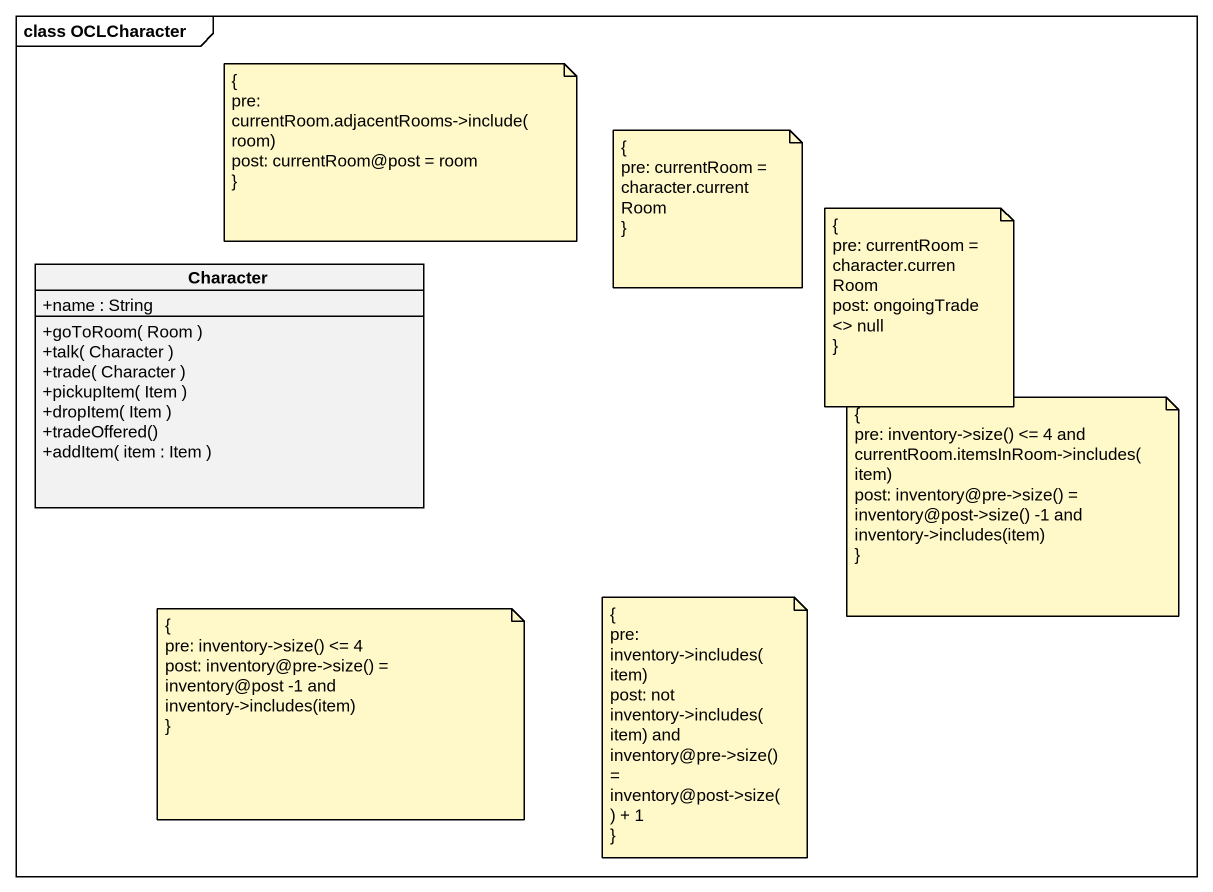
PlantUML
@startuml
mainframe class OCLCharacter
hide circle
hide empty members
skinparam classAttributeIconSize 0
class Character {
  +name : String
  +goToRoom( Room )
  +talk( Character )
  +trade( Character )
  +pickupItem( Item )
  +dropItem( Item )
  +tradeOffered()
  +addItem( item : Item )
}
note as N1
  {
  pre: currentRoom.adjacentRooms->include(room)
  post: currentRoom@post = room
  ~}
end note
note as N2
  {
  pre: currentRoom = character.currentRoom
  ~}
end note
note as N3
  {
  pre: currentRoom = character.currenRoom
  post: ongoingTrade <> null
  ~}
end note
note as N4
  {
  pre: inventory->size() <= 4 and
  currentRoom.itemsInRoom->includes(item)
  post: inventory@pre->size() = inventory@post->size() -1 and inventory->includes(item)
  ~}
end note
note as N5
  {
  pre: inventory->size() <= 4
  post: inventory@pre->size() = inventory@post -1 and inventory->includes(item)
  ~}
end note
note as N6
  {
  pre: inventory->includes(item)
  post: not inventory->includes(item) and inventory@pre->size() = inventory@post->size() + 1
  ~}
end note
@enduml
